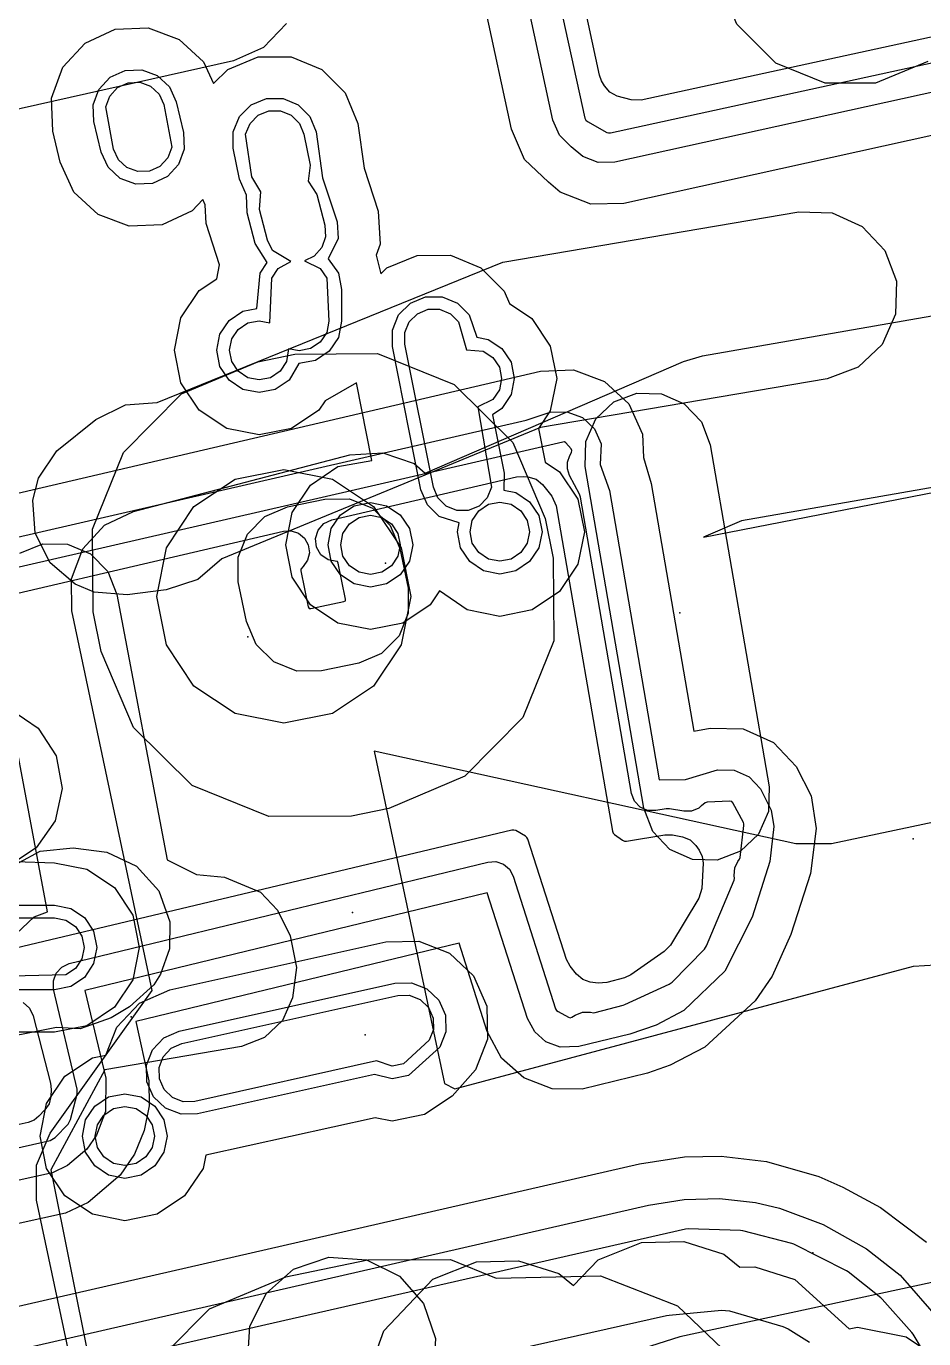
# Model space of a CAD drawing. Header units: metres. Extents: x 8738 to 9560, y -8972 to -7699.
# Drawn here: x 8890.3 to 8911.5, y -8655.3 to -8624.29 of the extents above; entities that cross this region are included whole.
import ezdxf

# ---------------------------------------------------------------- set-up
doc = ezdxf.new("R2010")
doc.units = ezdxf.units.M
for name, color, linetype in [('AI_GREENING_EXCLUSIONS', 1, 'Continuous'), ('AI_GREENING_LAWN', 82, 'Continuous'), ('AI_GREENING_REJECTED', 6, 'Continuous')]:
    doc.layers.add(name, color=color, linetype=linetype)

msp = doc.modelspace()

# ---------------------------------------------------------------- linework, layer by layer
at = {"layer": 'AI_GREENING_EXCLUSIONS'}
for points in [[(8925.044, -8622.901), (8904.202, -8627.504), (8903.812, -8627.512), (8903.449, -8627.369), (8903.175, -8627.138), (8902.894, -8626.867), (8902.739, -8626.509), (8900.039, -8613.981)], [(8924.093, -8624.131), (8904.416, -8628.481), (8903.636, -8628.496), (8902.909, -8628.211), (8902.632, -8627.978), (8902.072, -8627.436), (8901.762, -8626.719), (8899.275, -8615.182)], [(8911.59, -8625.121), (8910.359, -8625.636), (8909.171, -8625.636), (8908.006, -8625.166), (8907.084, -8624.244), (8906.631, -8623.161), (8906.498, -8621.707), (8906.566, -8620.485), (8906.955, -8619.387), (8908.115, -8618.165), (8909.145, -8617.758), (8910.139, -8617.732), (8910.139, -8617.732), (8911.088, -8618.032), (8911.913, -8618.768)], [(8896.448, -8624.226), (8895.91, -8624.791), (8895.197, -8625.107), (8887.474, -8626.838), (8886.818, -8626.875), (8886.186, -8626.697), (8873.019, -8620.513)], [(8892.486, -8661.142), (8890.546, -8652.025), (8890.544, -8651.202), (8890.873, -8650.448), (8893.277, -8647.075), (8891.384, -8638.103), (8891.371, -8637.346), (8891.64, -8636.639), (8892.151, -8636.082), (8892.151, -8636.082), (8892.833, -8635.756), (8897.945, -8634.413), (8898.724, -8634.366), (8899.462, -8634.621), (8899.725, -8634.854), (8905.821, -8632.21), (8906.274, -8632.074), (8915.073, -8630.543)], [(8888.174, -8635.774), (8902.449, -8632.439), (8903.229, -8632.411), (8903.96, -8632.683), (8904.532, -8633.215), (8904.856, -8633.925), (8904.876, -8634.48), (8905.061, -8635.091), (8906.068, -8640.947), (8906.456, -8640.875), (8907.236, -8640.895), (8907.949, -8641.212), (8908.486, -8641.778), (8908.837, -8642.474), (8908.954, -8643.245), (8908.821, -8644.307), (8908.355, -8645.751), (8907.915, -8646.732), (8907.512, -8647.321), (8906.324, -8648.415), (8905.508, -8648.841), (8904.975, -8649.024), (8903.431, -8649.403), (8902.72, -8649.396), (8902.057, -8649.14), (8901.525, -8648.669), (8901.191, -8648.041), (8900.523, -8645.954), (8892.892, -8647.808), (8893.2, -8649.205), (8893.203, -8649.802), (8893.088, -8650.386), (8892.858, -8650.939), (8892.521, -8651.436), (8891.769, -8652.082), (8891.23, -8652.338), (8880.557, -8654.687)], [(8887.425, -8636.975), (8902.107, -8633.598), (8902.679, -8633.412), (8903.069, -8633.398), (8903.435, -8633.534), (8903.721, -8633.8), (8903.883, -8634.155), (8903.858, -8634.649), (8904.075, -8635.261), (8905.251, -8642.097), (8905.871, -8642.09), (8906.626, -8641.86), (8907.016, -8641.87), (8907.372, -8642.029), (8907.641, -8642.312), (8907.896, -8642.813), (8907.955, -8643.199), (8907.859, -8644.027), (8907.442, -8645.342), (8906.801, -8646.618), (8905.829, -8647.546), (8905.182, -8647.895), (8904.56, -8648.105), (8903.356, -8648.401), (8902.908, -8648.414), (8902.576, -8648.286), (8902.31, -8648.05), (8902.143, -8647.736), (8901.191, -8644.763), (8891.684, -8647.072), (8892.182, -8649.144), (8892.173, -8649.936), (8891.962, -8650.494), (8891.732, -8650.822), (8891.281, -8651.209), (8890.925, -8651.386), (8880.442, -8653.694)], [(8915.759, -8634.483), (8907.194, -8635.974), (8906.294, -8636.365), (8914.251, -8634.809)], [(8890.152, -8636.737), (8890.695, -8636.518), (8891.28, -8636.524), (8891.819, -8636.753), (8892.228, -8637.171), (8892.447, -8637.714), (8893.63, -8643.985), (8894.327, -8644.331), (8894.989, -8644.394), (8895.837, -8644.749), (8896.239, -8645.174), (8896.538, -8645.785), (8896.682, -8646.534), (8896.595, -8647.248), (8896.357, -8647.783), (8895.932, -8648.186), (8895.386, -8648.395), (8892.157, -8648.949), (8890.888, -8651.313), (8892.692, -8660.336)], [(8890.068, -8645.738), (8890.493, -8645.335), (8890.809, -8645.214), (8889.499, -8638.27)], [(8889.941, -8640.431), (8890.588, -8640.876), (8891.011, -8641.531), (8891.151, -8642.299), (8890.986, -8643.062), (8890.542, -8643.704), (8890.049, -8644.022), (8890.972, -8644.057), (8891.738, -8644.209), (8892.387, -8644.643), (8892.82, -8645.291), (8892.972, -8646.057), (8892.82, -8646.822), (8892.387, -8647.471), (8891.738, -8647.905), (8890.972, -8648.057), (8889.039, -8648.057)], [(8918.097, -8641.749), (8909.318, -8643.61), (8908.473, -8643.607), (8898.522, -8641.415), (8900.178, -8649.273), (8900.425, -8649.4), (8911.257, -8646.501), (8912.035, -8646.45)], [(8890.135, -8644.047), (8890.637, -8643.78), (8891.414, -8643.703), (8892.204, -8643.804), (8892.909, -8644.139), (8893.432, -8644.718), (8893.693, -8645.454), (8893.685, -8646.086), (8893.478, -8646.687), (8893.318, -8646.938), (8892.739, -8647.461), (8892.31, -8647.717), (8891.574, -8647.978), (8891.015, -8647.949), (8889.313, -8648.29)], [(8890.135, -8644.047), (8890.637, -8643.78), (8891.414, -8643.703), (8892.204, -8643.804), (8892.909, -8644.139), (8893.432, -8644.718), (8893.693, -8645.454), (8893.685, -8646.086), (8893.478, -8646.687), (8893.318, -8646.938), (8892.739, -8647.461), (8892.31, -8647.717), (8891.574, -8647.978), (8891.015, -8647.949), (8889.313, -8648.29)], [(8889.583, -8645.057), (8890.972, -8645.057), (8891.355, -8645.133), (8891.68, -8645.35), (8891.896, -8645.674), (8891.972, -8646.057), (8891.896, -8646.44), (8891.68, -8646.764), (8891.355, -8646.981), (8890.972, -8647.057), (8888.988, -8647.057)], [(8880.397, -8689.46), (8876.974, -8674.191), (8874.912, -8664.558), (8874.818, -8663.617), (8874.836, -8663.198), (8875.072, -8661.822), (8875.64, -8660.386), (8876.149, -8659.562), (8876.96, -8658.619), (8877.902, -8657.845), (8877.902, -8657.845), (8878.663, -8657.388), (8880.134, -8656.824), (8882.653, -8656.246), (8882.657, -8656.244), (8882.661, -8656.244), (8904.783, -8651.168), (8905.846, -8651.007), (8906.711, -8650.992), (8907.785, -8651.117), (8909.022, -8651.472), (8909.589, -8651.718), (8910.477, -8652.199), (8911.559, -8653.019)], [(8881.373, -8689.246), (8877.952, -8673.981), (8875.89, -8664.348), (8875.838, -8663.21), (8876.04, -8662.07), (8876.523, -8660.855), (8876.968, -8660.137), (8877.655, -8659.337), (8878.472, -8658.666), (8879.126, -8658.275), (8880.39, -8657.791), (8880.39, -8657.791), (8882.878, -8657.22), (8882.88, -8657.219), (8882.882, -8657.219), (8905.001, -8652.144), (8905.843, -8652.01), (8906.672, -8651.991), (8907.523, -8652.086), (8908.092, -8652.217), (8909.122, -8652.603), (8910.148, -8653.175), (8910.937, -8653.802), (8911.847, -8654.839)], [(8898.355, -8656.213), (8898.744, -8655.115), (8899.904, -8653.893), (8900.934, -8653.486), (8901.928, -8653.459), (8902.877, -8653.759), (8902.877, -8653.759), (8903.227, -8654.047), (8903.805, -8653.438), (8904.835, -8653.031), (8905.829, -8653.004), (8906.778, -8653.304), (8907.15, -8653.613), (8907.504, -8653.603), (8908.453, -8653.903), (8909.732, -8655.069), (8909.935, -8655.029), (8911.083, -8655.257), (8912.056, -8655.908)], [(8893.619, -8655.62), (8894.632, -8654.596), (8896.43, -8653.839), (8898.368, -8653.441), (8900.319, -8653.43), (8901.403, -8653.872), (8903.861, -8653.816), (8905.679, -8654.523), (8907.088, -8655.872)], [(8914.714, -8653.323), (8905.738, -8655.255), (8901.711, -8656.542)]]:
    msp.add_lwpolyline(points, dxfattribs=at)
for points in [[(8895.782, -8625.015), (8896.562, -8625.015), (8897.283, -8625.313), (8897.835, -8625.865), (8898.133, -8626.586), (8898.28, -8627.644), (8898.612, -8628.659), (8898.659, -8629.438), (8898.569, -8629.7), (8898.678, -8630.142), (8898.817, -8630.002), (8899.538, -8629.703), (8900.318, -8629.702), (8901.039, -8630), (8901.592, -8630.551), (8901.713, -8630.844), (8902.243, -8631.198), (8902.677, -8631.846), (8902.829, -8632.612), (8902.677, -8633.377), (8902.396, -8633.797), (8902.555, -8634.589), (8902.898, -8634.819), (8903.332, -8635.468), (8903.484, -8636.233), (8903.332, -8636.998), (8902.898, -8637.647), (8902.249, -8638.081), (8901.484, -8638.233), (8900.719, -8638.081), (8900.061, -8637.634), (8899.844, -8637.958), (8899.195, -8638.392), (8898.43, -8638.544), (8897.665, -8638.392), (8897.016, -8637.958), (8896.582, -8637.309), (8896.43, -8636.544), (8896.582, -8635.779), (8897.016, -8635.13), (8897.665, -8634.696), (8898.468, -8634.552), (8898.101, -8632.717), (8897.366, -8633.138), (8897.216, -8633.361), (8896.567, -8633.795), (8895.802, -8633.947), (8895.037, -8633.795), (8894.388, -8633.361), (8893.954, -8632.712), (8893.802, -8631.947), (8893.954, -8631.182), (8894.388, -8630.533), (8894.801, -8630.256), (8894.866, -8629.929), (8894.552, -8628.951), (8894.526, -8628.51), (8894.473, -8628.383), (8894.224, -8628.653), (8893.515, -8628.979), (8892.736, -8629.01), (8892.003, -8628.74), (8891.43, -8628.21), (8891.104, -8627.501), (8890.929, -8626.772), (8890.898, -8625.992), (8891.168, -8625.26), (8891.698, -8624.687), (8892.407, -8624.361), (8893.186, -8624.33), (8893.919, -8624.6), (8894.492, -8625.13), (8894.729, -8625.645), (8895.061, -8625.313), (8895.782, -8625.015)], [(8893.636, -8627.844), (8893.282, -8628.007), (8892.892, -8628.022), (8892.526, -8627.887), (8892.239, -8627.622), (8892.076, -8627.268), (8891.901, -8626.539), (8891.886, -8626.149), (8892.021, -8625.783), (8892.286, -8625.496), (8892.64, -8625.333), (8893.03, -8625.318), (8893.396, -8625.453), (8893.683, -8625.718), (8893.846, -8626.072), (8894.021, -8626.801), (8894.036, -8627.191), (8893.901, -8627.557), (8893.636, -8627.844)], [(8893.212, -8627.715), (8892.939, -8627.726), (8892.683, -8627.631), (8892.482, -8627.446), (8892.368, -8627.198), (8892.182, -8626.196), (8892.277, -8625.94), (8892.462, -8625.739), (8892.71, -8625.625), (8892.983, -8625.614), (8893.239, -8625.709), (8893.44, -8625.894), (8893.554, -8626.142), (8893.74, -8627.144), (8893.645, -8627.4), (8893.46, -8627.601), (8893.212, -8627.715)], [(8895.34, -8626.421), (8895.616, -8626.145), (8895.977, -8625.995), (8896.367, -8625.995), (8896.727, -8626.145), (8897.003, -8626.421), (8897.153, -8626.781), (8897.299, -8627.87), (8897.644, -8628.914), (8897.668, -8629.303), (8897.437, -8629.789), (8897.675, -8630.127), (8897.751, -8630.51), (8897.751, -8631.26), (8897.675, -8631.643), (8897.458, -8631.967), (8897.134, -8632.184), (8896.74, -8632.258), (8896.509, -8632.654), (8896.185, -8632.871), (8895.802, -8632.947), (8895.419, -8632.871), (8895.095, -8632.654), (8894.878, -8632.33), (8894.802, -8631.947), (8894.878, -8631.564), (8895.095, -8631.24), (8895.419, -8631.023), (8895.751, -8630.957), (8895.827, -8630.127), (8895.996, -8629.874), (8895.71, -8629.422), (8895.52, -8628.696), (8895.504, -8628.284), (8895.337, -8627.907), (8895.191, -8627.171), (8895.191, -8626.781), (8895.34, -8626.421)], [(8895.632, -8627.848), (8895.485, -8626.84), (8895.59, -8626.587), (8895.783, -8626.394), (8896.035, -8626.29), (8896.308, -8626.29), (8896.561, -8626.394), (8896.754, -8626.587), (8896.858, -8626.84), (8897.005, -8627.575), (8896.964, -8627.948), (8897.164, -8628.264), (8897.354, -8628.99), (8897.371, -8629.262), (8897.282, -8629.521), (8897.101, -8629.725), (8896.876, -8629.835), (8897.246, -8630.015), (8897.398, -8630.242), (8897.451, -8631.26), (8897.398, -8631.528), (8897.246, -8631.755), (8897.019, -8631.907), (8896.751, -8631.96), (8896.494, -8631.909), (8896.449, -8632.215), (8896.297, -8632.442), (8896.07, -8632.594), (8895.802, -8632.647), (8895.534, -8632.594), (8895.307, -8632.442), (8895.155, -8632.215), (8895.102, -8631.947), (8895.155, -8631.679), (8895.307, -8631.452), (8895.534, -8631.3), (8895.802, -8631.247), (8896.059, -8631.298), (8896.104, -8630.242), (8896.256, -8630.015), (8896.55, -8629.85), (8896.12, -8629.591), (8896, -8629.346), (8895.81, -8628.62), (8895.842, -8628.206), (8895.632, -8627.848)], [(8891.03, -8634.322), (8891.95, -8633.585), (8892.647, -8633.234), (8893.397, -8633.178), (8901.555, -8629.861), (8908.55, -8628.677), (8909.33, -8628.7), (8910.042, -8629.019), (8910.578, -8629.586), (8910.856, -8630.316), (8910.833, -8631.096), (8910.514, -8631.808), (8909.947, -8632.344), (8909.217, -8632.621), (8902.445, -8633.768), (8894.924, -8636.875), (8894.354, -8637.365), (8893.612, -8637.609), (8892.685, -8637.721), (8891.907, -8637.663), (8891.458, -8637.476), (8890.867, -8636.967), (8890.517, -8636.27), (8890.459, -8635.491), (8890.597, -8634.969), (8891.03, -8634.322)], [(8900.761, -8631.108), (8900.944, -8631.635), (8901.211, -8631.688), (8901.536, -8631.905), (8901.753, -8632.229), (8901.829, -8632.612), (8901.753, -8632.995), (8901.536, -8633.319), (8901.311, -8633.469), (8901.587, -8634.848), (8901.581, -8635.252), (8901.867, -8635.309), (8902.191, -8635.526), (8902.408, -8635.85), (8902.484, -8636.233), (8902.408, -8636.616), (8902.191, -8636.94), (8901.867, -8637.157), (8901.484, -8637.233), (8901.101, -8637.157), (8900.777, -8636.94), (8900.56, -8636.616), (8900.484, -8636.233), (8900.525, -8636.025), (8900.051, -8635.876), (8899.775, -8635.6), (8899.625, -8635.24), (8898.949, -8631.86), (8898.949, -8631.47), (8899.098, -8631.109), (8899.374, -8630.833), (8899.734, -8630.683), (8900.124, -8630.683), (8900.485, -8630.832), (8900.761, -8631.108)], [(8901.475, -8632.88), (8901.324, -8633.107), (8900.968, -8633.284), (8901.293, -8635.18), (8901.188, -8635.432), (8900.996, -8635.626), (8900.743, -8635.73), (8900.47, -8635.731), (8900.218, -8635.626), (8900.024, -8635.434), (8899.92, -8635.181), (8899.244, -8631.801), (8899.243, -8631.528), (8899.348, -8631.276), (8899.54, -8631.082), (8899.793, -8630.978), (8900.066, -8630.977), (8900.318, -8631.082), (8900.512, -8631.274), (8900.699, -8631.938), (8901.097, -8631.965), (8901.324, -8632.117), (8901.475, -8632.344), (8901.529, -8632.612), (8901.475, -8632.88)], [(8902.03, -8640.621), (8900.661, -8642.01), (8898.864, -8642.77), (8897.985, -8642.951), (8896.034, -8642.965), (8894.226, -8642.231), (8892.837, -8640.862), (8892.077, -8639.065), (8891.883, -8638.124), (8891.869, -8636.173), (8892.603, -8634.365), (8893.972, -8632.976), (8895.769, -8632.216), (8896.648, -8632.035), (8898.599, -8632.021), (8900.407, -8632.755), (8901.796, -8634.124), (8902.556, -8635.921), (8902.75, -8636.862), (8902.764, -8638.813), (8902.03, -8640.621)], [(8907.845, -8642.259), (8907.83, -8642.844), (8907.592, -8643.379), (8907.167, -8643.782), (8906.621, -8643.992), (8906.036, -8643.977), (8905.501, -8643.739), (8905.098, -8643.314), (8904.888, -8642.768), (8903.499, -8634.689), (8903.514, -8634.104), (8903.752, -8633.57), (8904.176, -8633.167), (8904.723, -8632.957), (8905.308, -8632.972), (8905.842, -8633.21), (8906.245, -8633.635), (8906.455, -8634.181), (8907.845, -8642.259)], [(8896.386, -8640.761), (8895.238, -8640.532), (8894.264, -8639.882), (8893.614, -8638.909), (8893.386, -8637.761), (8893.614, -8636.613), (8894.264, -8635.64), (8895.238, -8634.989), (8896.386, -8634.761), (8897.534, -8634.989), (8898.507, -8635.64), (8899.157, -8636.613), (8899.386, -8637.761), (8899.157, -8638.909), (8898.507, -8639.882), (8897.534, -8640.532), (8896.386, -8640.761)], [(8899.106, -8638.697), (8898.695, -8639.114), (8898.156, -8639.342), (8897.277, -8639.523), (8896.692, -8639.528), (8896.15, -8639.307), (8895.733, -8638.897), (8895.505, -8638.358), (8895.311, -8637.416), (8895.307, -8636.831), (8895.527, -8636.289), (8895.938, -8635.872), (8896.477, -8635.644), (8897.356, -8635.463), (8897.941, -8635.458), (8898.483, -8635.679), (8898.9, -8636.089), (8899.128, -8636.628), (8899.322, -8637.57), (8899.326, -8638.155), (8899.106, -8638.697)], [(8898.43, -8637.544), (8898.047, -8637.468), (8897.723, -8637.251), (8897.506, -8636.927), (8897.43, -8636.544), (8897.506, -8636.161), (8897.723, -8635.837), (8898.047, -8635.62), (8898.43, -8635.544), (8898.813, -8635.62), (8899.137, -8635.837), (8899.354, -8636.161), (8899.43, -8636.544), (8899.354, -8636.927), (8899.137, -8637.251), (8898.813, -8637.468), (8898.43, -8637.544)], [(8900.989, -8636.728), (8900.837, -8636.501), (8900.784, -8636.233), (8900.837, -8635.965), (8900.989, -8635.738), (8901.216, -8635.586), (8901.484, -8635.533), (8901.752, -8635.586), (8901.979, -8635.738), (8902.131, -8635.965), (8902.184, -8636.233), (8902.131, -8636.501), (8901.979, -8636.728), (8901.752, -8636.88), (8901.484, -8636.933), (8901.216, -8636.88), (8900.989, -8636.728)], [(8898.162, -8637.191), (8897.935, -8637.039), (8897.783, -8636.812), (8897.73, -8636.544), (8897.783, -8636.276), (8897.935, -8636.049), (8898.162, -8635.897), (8898.43, -8635.844), (8898.698, -8635.897), (8898.925, -8636.049), (8899.077, -8636.276), (8899.13, -8636.544), (8899.077, -8636.812), (8898.925, -8637.039), (8898.698, -8637.191), (8898.43, -8637.244), (8898.162, -8637.191)], [(8889.196, -8644.974), (8889.351, -8645.357), (8890.972, -8645.357), (8891.24, -8645.41), (8891.467, -8645.562), (8891.619, -8645.789), (8891.672, -8646.057), (8891.619, -8646.325), (8891.467, -8646.552), (8891.24, -8646.704), (8888.988, -8646.757), (8887.935, -8646.381), (8887.185, -8645.288), (8887.132, -8645.02), (8887.185, -8644.752), (8887.337, -8644.525), (8887.564, -8644.373), (8888.064, -8644.36), (8888.98, -8644.807), (8889.196, -8644.974)], [(8900.865, -8646.727), (8901.18, -8647.441), (8901.198, -8648.221), (8900.916, -8648.948), (8900.359, -8649.573), (8899.71, -8650.007), (8898.945, -8650.159), (8898.54, -8650.079), (8894.541, -8650.966), (8894.479, -8651.278), (8894.045, -8651.927), (8893.396, -8652.361), (8892.631, -8652.513), (8891.866, -8652.361), (8891.217, -8651.927), (8890.783, -8651.278), (8890.631, -8650.513), (8890.783, -8649.748), (8891.217, -8649.099), (8891.866, -8648.665), (8892.187, -8648.601), (8892.443, -8647.941), (8892.982, -8647.376), (8893.696, -8647.061), (8898.793, -8645.924), (8899.573, -8645.906), (8900.3, -8646.188), (8900.865, -8646.727)], [(8893.146, -8648.841), (8893.287, -8648.477), (8893.556, -8648.195), (8893.913, -8648.037), (8899.01, -8646.9), (8899.4, -8646.891), (8899.764, -8647.032), (8900.046, -8647.301), (8900.204, -8647.658), (8900.213, -8648.048), (8900.072, -8648.412), (8899.328, -8649.083), (8898.945, -8649.159), (8898.524, -8649.058), (8894.349, -8649.989), (8893.959, -8649.998), (8893.595, -8649.857), (8893.313, -8649.588), (8893.155, -8649.231), (8893.146, -8648.841)], [(8893.441, -8648.892), (8893.54, -8648.638), (8893.729, -8648.44), (8893.979, -8648.33), (8899.076, -8647.193), (8899.349, -8647.186), (8899.603, -8647.285), (8899.801, -8647.474), (8899.911, -8647.724), (8899.918, -8647.997), (8899.819, -8648.251), (8899.213, -8648.806), (8898.945, -8648.859), (8898.577, -8648.739), (8894.283, -8649.696), (8894.01, -8649.703), (8893.756, -8649.604), (8893.558, -8649.415), (8893.448, -8649.165), (8893.441, -8648.892)], [(8892.631, -8651.513), (8892.248, -8651.437), (8891.924, -8651.22), (8891.707, -8650.896), (8891.631, -8650.513), (8891.707, -8650.13), (8891.924, -8649.806), (8892.248, -8649.589), (8892.631, -8649.513), (8893.014, -8649.589), (8893.338, -8649.806), (8893.555, -8650.13), (8893.631, -8650.513), (8893.555, -8650.896), (8893.338, -8651.22), (8893.014, -8651.437), (8892.631, -8651.513)], [(8892.363, -8651.16), (8892.136, -8651.008), (8891.984, -8650.781), (8891.931, -8650.513), (8891.984, -8650.245), (8892.136, -8650.018), (8892.363, -8649.866), (8892.631, -8649.813), (8892.899, -8649.866), (8893.126, -8650.018), (8893.278, -8650.245), (8893.331, -8650.513), (8893.278, -8650.781), (8893.126, -8651.008), (8892.899, -8651.16), (8892.631, -8651.213), (8892.363, -8651.16)], [(8898.337, -8653.435), (8899.117, -8653.822), (8899.683, -8654.466), (8899.968, -8655.299), (8899.909, -8656.185), (8899.522, -8656.965), (8898.878, -8657.531), (8898.045, -8657.816), (8897.159, -8657.757), (8896.379, -8657.37), (8895.813, -8656.726), (8895.528, -8655.893), (8895.587, -8655.007), (8895.974, -8654.227), (8896.618, -8653.661), (8897.451, -8653.376), (8898.337, -8653.435)]]:
    msp.add_lwpolyline(points, close=True, dxfattribs=at)
at = {"layer": 'AI_GREENING_LAWN'}
for points in [[(8918.256, -8623.103), (8904.827, -8626.037), (8904.587, -8626.031), (8904.261, -8625.941), (8904.083, -8625.851), (8903.955, -8625.698), (8903.89, -8625.579), (8903.84, -8625.445), (8901.107, -8612.765), (8901.068, -8612.676), (8901.041, -8612.637), (8900.97, -8612.486), (8900.952, -8612.32), (8900.965, -8612.118), (8900.874, -8611.692), (8900.875, -8611.477), (8900.967, -8611.282), (8901.132, -8611.144), (8901.34, -8611.088), (8905.946, -8610.876), (8905.981, -8610.872), (8912.183, -8609.699)], [(8900.681, -8613.633), (8903.497, -8626.462), (8903.517, -8626.507), (8903.554, -8626.539), (8904.013, -8626.798), (8904.054, -8626.812), (8904.098, -8626.811), (8918.358, -8623.695)], [(8880.384, -8652.993), (8890.867, -8650.615), (8890.99, -8650.545), (8891.291, -8650.229), (8891.351, -8650.121), (8891.504, -8649.527), (8891.505, -8649.409), (8890.951, -8647.04), (8890.945, -8646.846), (8891.012, -8646.664), (8891.144, -8646.522), (8891.32, -8646.44), (8901.207, -8644.039), (8901.393, -8644.029), (8901.57, -8644.089), (8901.713, -8644.208), (8901.801, -8644.372), (8902.805, -8647.504), (8902.827, -8647.544), (8902.862, -8647.572), (8903.107, -8647.706), (8903.146, -8647.719), (8903.184, -8647.703), (8903.262, -8647.654), (8903.438, -8647.584), (8903.627, -8647.586), (8903.702, -8647.6), (8903.737, -8647.597), (8904.4, -8647.422), (8904.441, -8647.408), (8905.486, -8646.926), (8905.559, -8646.874), (8906.319, -8646.094), (8906.37, -8646.017), (8907.017, -8644.469), (8907.026, -8644.431), (8907.02, -8644.353), (8907.035, -8644.179), (8907.109, -8644.022), (8907.147, -8643.968), (8907.158, -8643.93), (8907.251, -8643.175), (8907.249, -8643.138), (8907.237, -8643.103), (8906.99, -8642.642), (8906.964, -8642.609), (8906.921, -8642.603), (8906.383, -8642.625), (8906.333, -8642.639), (8906.251, -8642.71), (8906.248, -8642.706), (8906.184, -8642.766), (8906.015, -8642.835), (8905.833, -8642.839), (8905.495, -8642.784), (8905.415, -8642.784), (8905.17, -8642.824), (8904.976, -8642.818), (8904.798, -8642.739), (8904.665, -8642.597), (8904.596, -8642.416), (8903.392, -8635.419), (8903.367, -8635.345), (8903.135, -8634.906), (8903.083, -8634.75), (8903.084, -8634.587), (8903.138, -8634.432), (8903.177, -8634.361), (8903.19, -8634.317), (8903.168, -8634.278), (8903.044, -8634.137), (8903.012, -8634.112), (8902.971, -8634.114), (8887.387, -8637.705)], [(8886.789, -8638.459), (8896.377, -8636.221), (8896.56, -8636.213), (8896.734, -8636.271), (8896.875, -8636.388), (8896.964, -8636.547), (8896.99, -8636.729), (8896.949, -8636.907), (8896.847, -8637.059), (8896.79, -8637.117), (8896.79, -8637.117), (8896.79, -8637.161), (8896.964, -8638.006), (8896.981, -8638.045), (8897.022, -8638.044), (8897.805, -8637.883), (8897.843, -8637.867), (8897.843, -8637.825), (8897.669, -8636.98), (8897.652, -8636.941), (8897.636, -8636.941), (8897.433, -8636.9), (8897.264, -8636.78), (8897.159, -8636.602), (8897.134, -8636.396), (8897.195, -8636.199), (8897.331, -8636.042), (8897.519, -8635.955), (8901.881, -8634.936), (8902.036, -8634.925), (8902.147, -8634.934), (8902.342, -8634.991), (8902.498, -8635.121), (8902.717, -8635.396), (8902.818, -8635.622), (8904.147, -8643.311), (8904.163, -8643.354), (8904.195, -8643.388), (8904.387, -8643.523), (8904.429, -8643.542), (8904.475, -8643.544), (8905.382, -8643.393), (8905.561, -8643.395), (8905.803, -8643.443), (8905.979, -8643.514), (8906.115, -8643.646), (8906.193, -8643.756), (8906.265, -8643.905), (8906.284, -8644.069), (8906.255, -8644.661), (8906.183, -8644.894), (8905.514, -8646.003), (8905.37, -8646.156), (8904.58, -8646.703), (8904.428, -8646.774), (8904.014, -8646.888), (8903.811, -8646.901), (8903.62, -8646.874), (8903.443, -8646.813), (8903.3, -8646.691), (8903.146, -8646.498), (8903.061, -8646.339), (8902.149, -8643.497), (8902.128, -8643.458), (8902.094, -8643.429), (8901.861, -8643.297), (8901.819, -8643.283), (8901.774, -8643.285), (8890.061, -8646.076)], [(8890.231, -8647.359), (8890.382, -8647.491), (8890.47, -8647.671), (8890.877, -8649.263), (8890.892, -8649.414), (8890.883, -8649.579), (8890.843, -8649.75), (8890.747, -8649.897), (8890.604, -8650.047), (8890.488, -8650.137), (8890.35, -8650.19), (8889.137, -8650.46)], [(8911.779, -8656.092), (8911.243, -8655.195), (8911.216, -8655.158), (8910.516, -8654.366), (8910.484, -8654.336), (8909.711, -8653.723), (8909.669, -8653.696), (8908.431, -8653.069), (8908.381, -8653.05), (8907.227, -8652.749), (8907.17, -8652.742), (8905.933, -8652.709), (8905.871, -8652.715), (8880.312, -8658.545)], [(8899.047, -8656.184), (8905.419, -8654.755), (8905.482, -8654.745), (8906.724, -8654.629), (8906.91, -8654.647), (8908.168, -8655.012), (8908.293, -8655.068), (8908.795, -8655.382)]]:
    msp.add_lwpolyline(points, dxfattribs=at)
at = {"layer": 'AI_GREENING_REJECTED'}
for p in [(8898.79, -8636.98), (8905.74, -8638.15), (8895.54, -8638.72), (8911.25, -8643.49), (8898.01, -8645.23), (8892.78, -8647.7), (8898.31, -8648.12), (8908.88, -8653.27)]:
    msp.add_point(p, dxfattribs=at)

doc.saveas('drawing.dxf')
